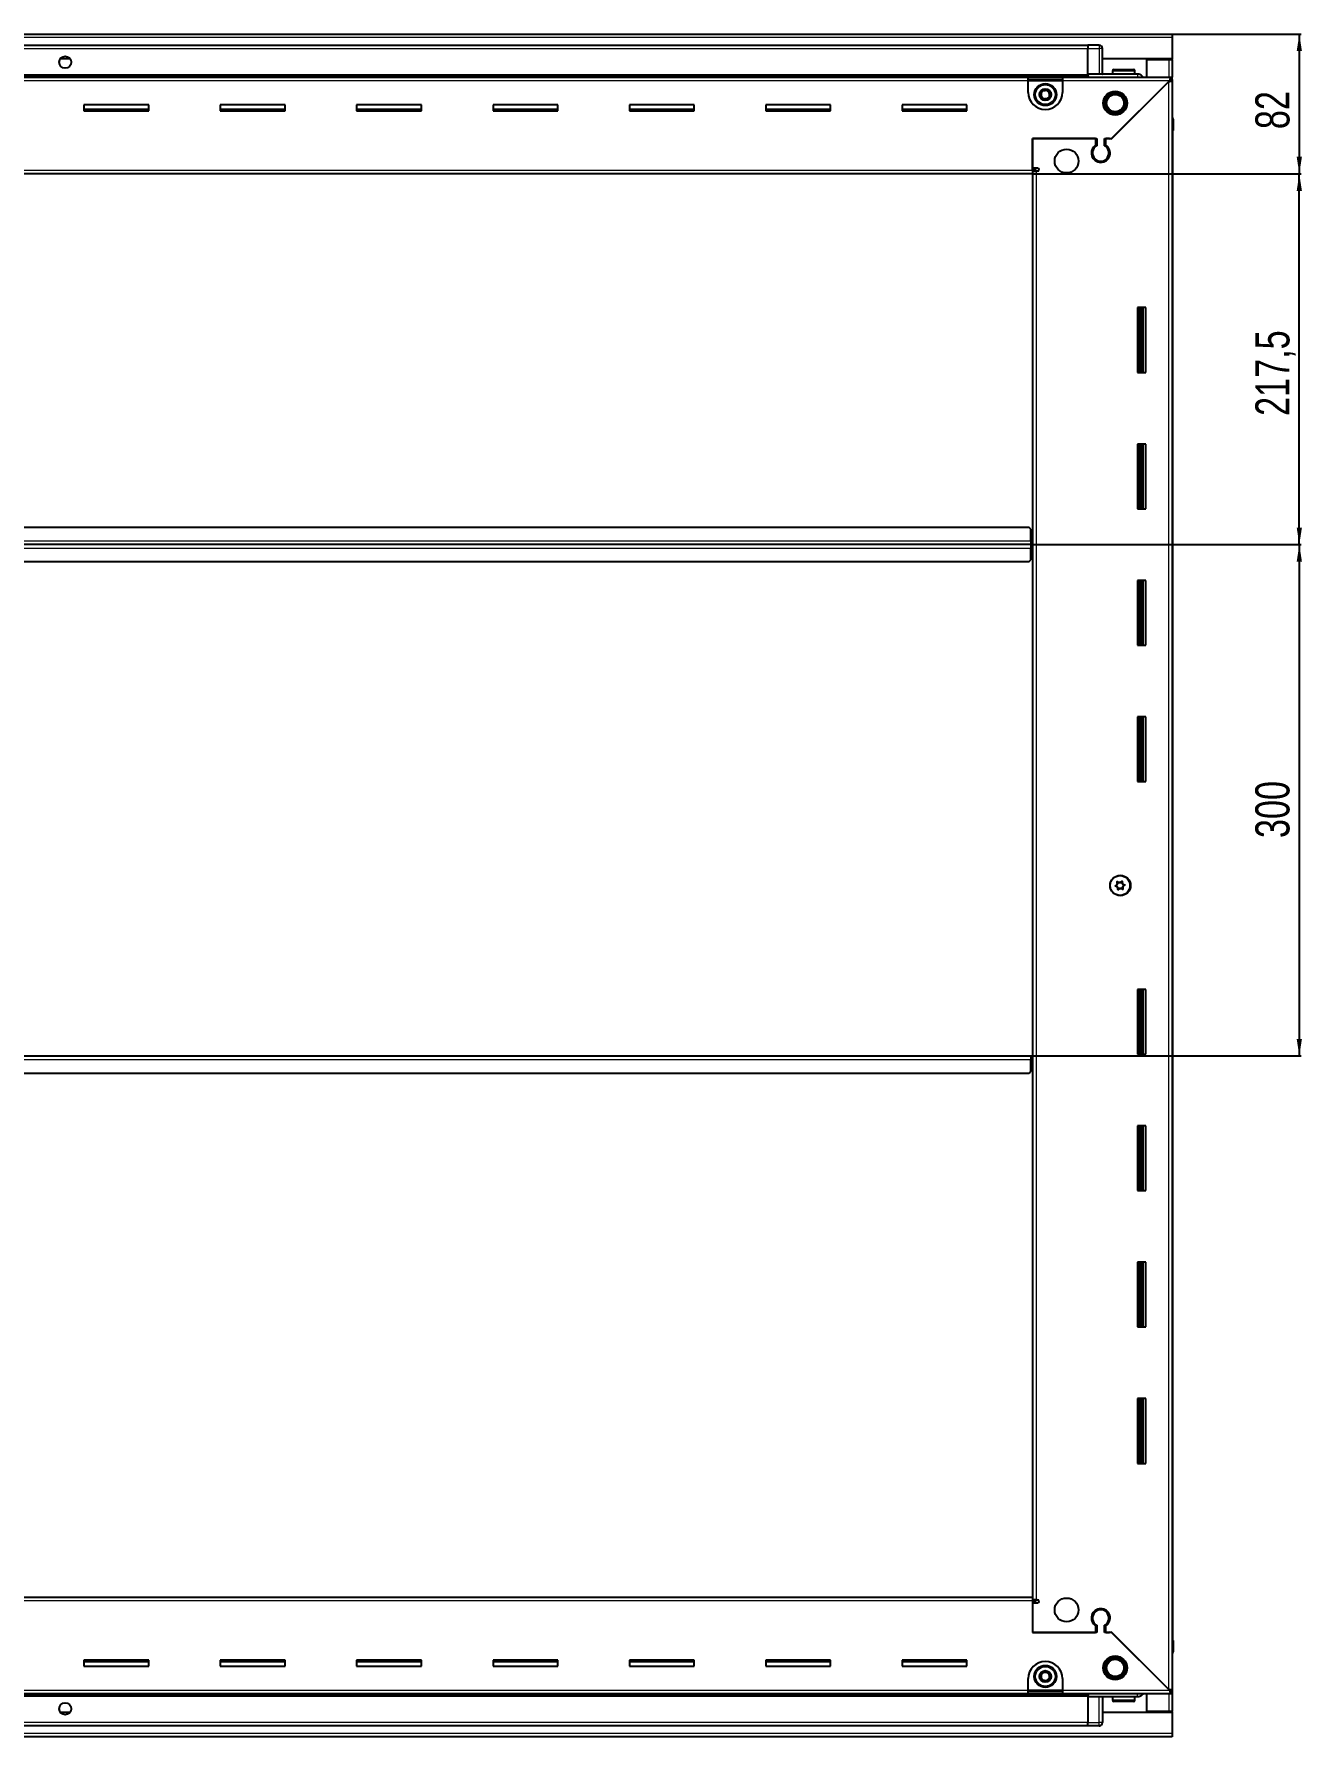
# Model space of a CAD drawing. Header units: millimetres. Extents: x 1219 to 6202, y -1244 to 1898.
# Drawn here: x 5458 to 6202, y 677 to 1676 of the extents above; entities that cross this region are included whole.
import ezdxf

# ---------------------------------------------------------------- set-up
doc = ezdxf.new("R2010")
doc.units = ezdxf.units.MM
doc.layers.add('FORMAT', color=7, linetype='Continuous')
doc.styles.add('SLDTEXTSTYLE0', font='TXT', dxfattribs={"width": 0.75})
doc.dimstyles.new('SLDDIMSTYLE0', dxfattribs={"dimtxt": 20, "dimasz": 10, "dimexe": 0, "dimexo": 0.0625, "dimgap": 5, "dimtad": 2, "dimdec": 1, "dimrnd": 1e-09, "dimzin": 12, "dimdsep": 46, "dimtxsty": 'SLDTEXTSTYLE0', "dimsah": 1, "dimcen": 0.09, "dimadec": 0, "dimazin": 3, "dimtfac": 1, "dimtofl": 0, "dimtmove": 0, "dimatfit": 3, "dimfxl": 0, "dimfrac": 2, "dimtolj": 1, "dimtzin": 12, "dimarcsym": 0})

# ---------------------------------------------------------------- blocks, each defined once
blk = doc.blocks.new('_D_7')
at = {"layer": 'FORMAT'}
for p, q in [((6125.85, 1675.82), (6201.34, 1675.82)), ((6200.34, 1675.82), (6200.34, 1593.82)), ((6043.85, 1593.82), (6201.34, 1593.82))]:
    blk.add_line(p, q, dxfattribs=at)
for points in [[(6200.34, 1675.82), (6198.8, 1665.82), (6201.88, 1665.82)], [(6200.34, 1593.82), (6201.88, 1603.82), (6198.8, 1603.82)]]:
    blk.add_solid(points, dxfattribs=at)
at = {"layer": 'FORMAT', "insert": (6174.56, 1620.05), "char_height": 20, "attachment_point": 1, "rotation": 90, "style": 'SLDTEXTSTYLE0'}
blk.add_mtext('82', dxfattribs=at)
blk = doc.blocks.new('_D_8')
at = {"layer": 'FORMAT'}
for p, q in [((6043.85, 1593.82), (6201.34, 1593.82)), ((6200.34, 1376.32), (6200.34, 1593.82)), ((6042.85, 1376.32), (6201.34, 1376.32))]:
    blk.add_line(p, q, dxfattribs=at)
for points in [[(6200.34, 1593.82), (6198.8, 1583.82), (6201.88, 1583.82)], [(6200.34, 1376.32), (6201.88, 1386.32), (6198.8, 1386.32)]]:
    blk.add_solid(points, dxfattribs=at)
at = {"layer": 'FORMAT', "insert": (6174.56, 1451.82), "char_height": 20, "attachment_point": 1, "rotation": 90, "style": 'SLDTEXTSTYLE0'}
blk.add_mtext('217,5', dxfattribs=at)
blk = doc.blocks.new('_D_9')
at = {"layer": 'FORMAT'}
for p, q in [((6042.85, 1376.32), (6201.34, 1376.32)), ((6200.34, 1376.32), (6200.34, 1076.32)), ((6042.85, 1076.32), (6201.34, 1076.32))]:
    blk.add_line(p, q, dxfattribs=at)
for points in [[(6200.34, 1376.32), (6198.8, 1366.32), (6201.88, 1366.32)], [(6200.34, 1076.32), (6201.88, 1086.32), (6198.8, 1086.32)]]:
    blk.add_solid(points, dxfattribs=at)
at = {"layer": 'FORMAT', "insert": (6174.56, 1204.16), "char_height": 20, "attachment_point": 1, "rotation": 90, "style": 'SLDTEXTSTYLE0'}
blk.add_mtext('300', dxfattribs=at)

msp = doc.modelspace()

# ---------------------------------------------------------------- linework, layer by layer
at = {"color": 7, "linetype": 'Continuous', "lineweight": 25}
for p, q in [((4726.84, 1675.82), (6125.84, 1675.82)), ((6076.34, 1669.17), (5436.34, 1669.17)), ((6076.34, 1669.32), (6076.34, 1669.32)), ((6082.84, 1669.32), (6076.34, 1669.32)), ((6082.84, 1669.32), (6076.34, 1669.32)), ((6076.34, 1669.32), (6076.34, 1667.32)), ((6125.84, 1675.82), (6125.84, 1673.72)), ((6125.84, 1673.72), (6125.84, 1661.32)), ((5479.21, 1661.32), (5473.47, 1661.32)), ((6076.34, 1652.32), (6076.34, 1667.32)), ((6084.84, 1667.32), (6084.84, 1667.32)), ((6084.84, 1652.32), (6084.84, 1667.32)), ((6125.84, 1661.32), (6084.84, 1661.32)), ((6110.84, 1660.82), (6123.74, 1660.82)), ((6110.84, 1650.57), (6110.84, 1660.82)), ((6123.74, 1660.82), (6125.84, 1660.82)), ((6124.34, 1660.82), (6124.34, 1661.32)), ((6125.84, 1660.82), (6125.84, 1661.32)), ((6125.84, 1660.82), (6125.84, 1650.57)), ((4776.34, 1651.17), (6076.34, 1651.17)), ((4811.34, 1650.57), (6041.34, 1650.57)), ((6041.34, 1648.47), (6041.34, 1650.57)), ((6041.34, 1650.57), (6061.34, 1650.57)), ((6041.34, 1649.07), (6061.34, 1649.07)), ((6041.34, 1641.57), (6041.34, 1648.47)), ((6061.34, 1650.57), (6124.84, 1650.57)), ((6061.34, 1650.57), (6061.34, 1648.47)), ((6061.34, 1648.47), (6061.34, 1641.57)), ((6076.34, 1652.32), (6076.34, 1651.82)), ((6105.34, 1652.32), (6076.34, 1652.32)), ((6076.34, 1652.29), (6076.42, 1650.57)), ((6090.34, 1614.57), (6124.24, 1648.47)), ((6090.84, 1654.22), (6090.84, 1652.32)), ((6091.64, 1655.02), (6103.04, 1655.02)), ((6103.84, 1652.32), (6103.84, 1654.22)), ((6124.34, 1648.57), (6125.84, 1648.57)), ((6124.84, 1649.07), (6124.84, 1650.57)), ((6124.84, 1650.57), (6125.84, 1650.57)), ((6124.84, 1649.07), (6125.84, 1649.07)), ((6125.84, 1649.07), (6125.84, 1650.57)), ((6125.84, 1649.07), (6125.84, 1648.57)), ((6125.84, 1648.57), (6125.84, 704.07)), ((6123.74, 1647.97), (6089.64, 1613.87)), ((5525.34, 1634.32), (5487.34, 1634.32)), ((5487.34, 1634.32), (5487.34, 1630.82)), ((5525.34, 1631.57), (5487.34, 1631.57)), ((5487.34, 1630.82), (5525.34, 1630.82)), ((5525.34, 1630.82), (5525.34, 1634.32)), ((5605.34, 1634.32), (5567.34, 1634.32)), ((5567.34, 1634.32), (5567.34, 1630.82)), ((5605.34, 1631.57), (5567.34, 1631.57)), ((5567.34, 1630.82), (5605.34, 1630.82)), ((5605.34, 1630.82), (5605.34, 1634.32)), ((5685.34, 1634.32), (5647.34, 1634.32)), ((5647.34, 1634.32), (5647.34, 1630.82)), ((5685.34, 1631.57), (5647.34, 1631.57)), ((5647.34, 1630.82), (5685.34, 1630.82)), ((5685.34, 1630.82), (5685.34, 1634.32)), ((5765.34, 1634.32), (5727.34, 1634.32)), ((5727.34, 1634.32), (5727.34, 1630.82)), ((5765.34, 1631.57), (5727.34, 1631.57)), ((5727.34, 1630.82), (5765.34, 1630.82)), ((5765.34, 1630.82), (5765.34, 1634.32)), ((5845.34, 1634.32), (5807.34, 1634.32)), ((5807.34, 1634.32), (5807.34, 1630.82)), ((5845.34, 1631.57), (5807.34, 1631.57)), ((5807.34, 1630.82), (5845.34, 1630.82)), ((5845.34, 1630.82), (5845.34, 1634.32)), ((5925.34, 1634.32), (5887.34, 1634.32)), ((5887.34, 1634.32), (5887.34, 1630.82)), ((5925.34, 1631.57), (5887.34, 1631.57)), ((5887.34, 1630.82), (5925.34, 1630.82)), ((5925.34, 1630.82), (5925.34, 1634.32)), ((6005.34, 1634.32), (5967.34, 1634.32)), ((5967.34, 1634.32), (5967.34, 1630.82)), ((6005.34, 1631.57), (5967.34, 1631.57)), ((5967.34, 1630.82), (6005.34, 1630.82)), ((6005.34, 1630.82), (6005.34, 1634.32)), ((6125.84, 1627.15), (6125.84, 1627.15)), ((6125.84, 1619.32), (6126.34, 1619.32)), ((6126.19, 733.32), (6126.19, 1619.32)), ((6126.34, 1625.82), (6126.34, 1619.32)), ((6126.34, 1619.32), (6126.34, 1625.82)), ((6126.34, 1619.32), (6126.34, 1619.32)), ((6126.34, 1619.32), (6126.34, 1619.32)), ((6043.84, 1614.57), (6081.54, 1614.57)), ((6043.84, 1595.92), (6043.84, 1614.57)), ((6043.84, 1614.57), (6043.84, 1597.32)), ((6080.84, 1614.57), (6043.84, 1614.57)), ((6080.84, 1614.57), (6080.84, 1610.68)), ((6081.54, 1614.57), (6081.54, 1610.29)), ((6086.14, 1614.57), (6090.34, 1614.57)), ((6086.14, 1610.29), (6086.14, 1614.57)), ((6088.94, 1614.57), (6086.84, 1614.57)), ((6086.84, 1610.68), (6086.84, 1614.57)), ((6089.64, 1613.87), (6088.94, 1614.57)), ((6085.84, 1601.71), (6085.84, 1600.95)), ((6043.84, 1593.82), (4808.84, 1593.82)), ((6043.84, 1597.32), (6046.69, 1597.32)), ((6045.84, 1596.32), (6043.84, 1596.32)), ((6043.84, 1595.92), (6043.84, 1593.82)), ((6043.84, 1595.32), (6045.94, 1595.32)), ((6043.84, 1593.82), (6043.84, 758.82)), ((6045.84, 1595.32), (6045.84, 1596.32)), ((6046.69, 1595.32), (6045.94, 1595.32)), ((6105.34, 1515.32), (6105.34, 1477.32)), ((6110.34, 1515.32), (6105.34, 1515.32)), ((6106.37, 1515.32), (6106.37, 1477.32)), ((6106.4, 1515.32), (6106.4, 1477.32)), ((6108.19, 1515.32), (6108.19, 1477.32)), ((6110.34, 1477.32), (6110.34, 1515.32)), ((6105.34, 1477.32), (6110.34, 1477.32)), ((6105.34, 1435.32), (6105.34, 1397.32)), ((6110.34, 1435.32), (6105.34, 1435.32)), ((6106.37, 1435.32), (6106.37, 1397.32)), ((6106.4, 1435.32), (6106.4, 1397.32)), ((6108.19, 1435.32), (6108.19, 1397.32)), ((6110.34, 1397.32), (6110.34, 1435.32)), ((6105.34, 1397.32), (6110.34, 1397.32)), ((6041.84, 1386.32), (4810.84, 1386.32)), ((6042.84, 1385.32), (6041.84, 1386.32)), ((6042.84, 1378.42), (6042.84, 1385.32)), ((6043.09, 1379.17), (6042.84, 1379.17)), ((6043.09, 1376.32), (6043.09, 1379.17)), ((6042.84, 1376.32), (4809.84, 1376.32)), ((6042.84, 1378.42), (6042.84, 1376.32)), ((6042.84, 1376.32), (6042.84, 1374.22)), ((6042.84, 1367.32), (6042.84, 1374.22)), ((6042.84, 1373.47), (6043.09, 1373.47)), ((6043.09, 1373.47), (6043.09, 1376.32)), ((6043.84, 1376.32), (6043.09, 1376.32)), ((4810.84, 1366.32), (6041.84, 1366.32)), ((6041.84, 1366.32), (6042.84, 1367.32)), ((6105.34, 1355.32), (6105.34, 1317.32)), ((6110.34, 1355.32), (6105.34, 1355.32)), ((6106.37, 1355.32), (6106.37, 1317.32)), ((6106.4, 1355.32), (6106.4, 1317.32)), ((6108.19, 1355.32), (6108.19, 1317.32)), ((6110.34, 1317.32), (6110.34, 1355.32)), ((6105.34, 1317.32), (6110.34, 1317.32)), ((6105.34, 1275.32), (6105.34, 1237.32)), ((6110.34, 1275.32), (6105.34, 1275.32)), ((6106.37, 1275.32), (6106.37, 1237.32)), ((6106.4, 1275.32), (6106.4, 1237.32)), ((6108.19, 1275.32), (6108.19, 1237.32)), ((6110.34, 1237.32), (6110.34, 1275.32)), ((6105.34, 1237.32), (6110.34, 1237.32)), ((6105.34, 1115.32), (6105.34, 1077.32)), ((6110.34, 1115.32), (6105.34, 1115.32)), ((6106.37, 1115.32), (6106.37, 1077.32)), ((6106.4, 1115.32), (6106.4, 1077.32)), ((6108.19, 1115.32), (6108.19, 1077.32)), ((6110.34, 1077.32), (6110.34, 1115.32)), ((4809.84, 1076.32), (6042.84, 1076.32)), ((6042.84, 1076.32), (6042.84, 1074.22)), ((6042.84, 1067.32), (6042.84, 1074.22)), ((6042.84, 1073.47), (6043.09, 1073.47)), ((6043.09, 1073.47), (6043.09, 1076.32)), ((6043.09, 1076.32), (6043.84, 1076.32)), ((6105.34, 1077.32), (6110.34, 1077.32)), ((4810.84, 1066.32), (6041.84, 1066.32)), ((6041.84, 1066.32), (6042.84, 1067.32)), ((6105.34, 1035.32), (6105.34, 997.32)), ((6110.34, 1035.32), (6105.34, 1035.32)), ((6106.37, 1035.32), (6106.37, 997.32)), ((6106.4, 1035.32), (6106.4, 997.32)), ((6108.19, 1035.32), (6108.19, 997.32)), ((6110.34, 997.32), (6110.34, 1035.32)), ((6105.34, 997.32), (6110.34, 997.32)), ((6105.34, 955.32), (6105.34, 917.32)), ((6110.34, 955.32), (6105.34, 955.32)), ((6106.37, 955.32), (6106.37, 917.32)), ((6106.4, 955.32), (6106.4, 917.32)), ((6108.19, 955.32), (6108.19, 917.32)), ((6110.34, 917.32), (6110.34, 955.32)), ((6105.34, 917.32), (6110.34, 917.32)), ((6105.34, 875.32), (6105.34, 837.32)), ((6110.34, 875.32), (6105.34, 875.32)), ((6106.37, 875.32), (6106.37, 837.32)), ((6106.4, 875.32), (6106.4, 837.32)), ((6108.19, 875.32), (6108.19, 837.32)), ((6110.34, 837.32), (6110.34, 875.32)), ((6105.34, 837.32), (6110.34, 837.32)), ((4808.84, 758.82), (6043.84, 758.82)), ((6043.84, 758.82), (6043.84, 756.72)), ((6045.94, 757.32), (6043.84, 757.32)), ((6043.84, 756.72), (6043.84, 738.07)), ((6043.84, 756.32), (6045.84, 756.32)), ((6043.84, 755.32), (6043.84, 738.07)), ((6046.69, 755.32), (6043.84, 755.32)), ((6045.84, 756.32), (6045.84, 757.32)), ((6045.94, 757.32), (6046.69, 757.32)), ((6085.84, 751.7), (6085.84, 750.94)), ((6080.84, 741.96), (6080.84, 738.07)), ((6081.54, 742.36), (6081.54, 738.07)), ((6086.14, 738.07), (6086.14, 742.36)), ((6086.84, 738.07), (6086.84, 741.96)), ((6081.54, 738.07), (6043.84, 738.07)), ((6043.84, 738.07), (6080.84, 738.07)), ((6090.34, 738.07), (6086.14, 738.07)), ((6086.84, 738.07), (6088.94, 738.07)), ((6088.94, 738.07), (6089.64, 738.77)), ((6089.64, 738.77), (6123.74, 704.67)), ((6124.24, 704.17), (6090.34, 738.07)), ((6125.84, 733.32), (6126.34, 733.32)), ((6126.34, 733.32), (6126.34, 733.32)), ((6126.34, 726.82), (6126.34, 733.32)), ((6126.34, 733.32), (6126.34, 726.82)), ((5525.34, 721.82), (5487.34, 721.82)), ((5487.34, 721.82), (5487.34, 718.32)), ((5487.34, 721.07), (5525.34, 721.07)), ((5525.34, 718.32), (5525.34, 721.82)), ((5605.34, 721.82), (5567.34, 721.82)), ((5567.34, 721.82), (5567.34, 718.32)), ((5567.34, 721.07), (5605.34, 721.07)), ((5605.34, 718.32), (5605.34, 721.82)), ((5685.34, 721.82), (5647.34, 721.82)), ((5647.34, 721.82), (5647.34, 718.32)), ((5647.34, 721.07), (5685.34, 721.07)), ((5685.34, 718.32), (5685.34, 721.82)), ((5765.34, 721.82), (5727.34, 721.82)), ((5727.34, 721.82), (5727.34, 718.32)), ((5727.34, 721.07), (5765.34, 721.07)), ((5765.34, 718.32), (5765.34, 721.82)), ((5845.34, 721.82), (5807.34, 721.82)), ((5807.34, 721.82), (5807.34, 718.32)), ((5807.34, 721.07), (5845.34, 721.07)), ((5845.34, 718.32), (5845.34, 721.82)), ((5925.34, 721.82), (5887.34, 721.82)), ((5887.34, 721.82), (5887.34, 718.32)), ((5887.34, 721.07), (5925.34, 721.07)), ((5925.34, 718.32), (5925.34, 721.82)), ((6005.34, 721.82), (5967.34, 721.82)), ((5967.34, 721.82), (5967.34, 718.32)), ((5967.34, 721.07), (6005.34, 721.07)), ((6005.34, 718.32), (6005.34, 721.82)), ((5487.34, 718.32), (5525.34, 718.32)), ((5567.34, 718.32), (5605.34, 718.32)), ((5647.34, 718.32), (5685.34, 718.32)), ((5727.34, 718.32), (5765.34, 718.32)), ((5807.34, 718.32), (5845.34, 718.32)), ((5887.34, 718.32), (5925.34, 718.32)), ((5967.34, 718.32), (6005.34, 718.32)), ((6041.34, 704.17), (6041.34, 711.07)), ((6061.34, 711.07), (6061.34, 704.17)), ((6076.34, 701.47), (4776.34, 701.47)), ((6041.34, 702.07), (4811.34, 702.07)), ((6041.34, 702.07), (6041.34, 704.17)), ((6061.34, 703.57), (6041.34, 703.57)), ((6061.34, 702.07), (6041.34, 702.07)), ((6061.34, 704.17), (6061.34, 702.07)), ((6124.84, 702.07), (6061.34, 702.07)), ((6076.42, 702.07), (6076.34, 700.36)), ((6076.34, 700.32), (6076.34, 700.82)), ((6105.34, 700.32), (6076.34, 700.32)), ((6076.34, 700.32), (6076.34, 685.32)), ((6084.84, 700.32), (6084.84, 685.32)), ((6090.84, 700.32), (6090.84, 698.42)), ((6103.84, 698.42), (6103.84, 700.32)), ((6110.84, 691.82), (6110.84, 702.07)), ((6124.34, 704.07), (6125.84, 704.07)), ((6124.84, 703.57), (6124.84, 702.07)), ((6125.84, 703.57), (6124.84, 703.57)), ((6125.84, 702.07), (6124.84, 702.07)), ((6125.84, 704.07), (6125.84, 703.57)), ((6125.84, 703.57), (6125.84, 702.07)), ((6125.84, 702.07), (6125.84, 691.82)), ((5473.47, 691.32), (5479.21, 691.32)), ((6084.84, 691.32), (6125.84, 691.32)), ((6098.63, 697.62), (6091.64, 697.62)), ((6103.04, 697.62), (6098.63, 697.62)), ((6123.74, 691.82), (6110.84, 691.82)), ((6125.84, 691.82), (6123.74, 691.82)), ((6124.34, 691.32), (6124.34, 691.82)), ((6125.84, 691.32), (6125.84, 691.82)), ((6125.84, 691.32), (6125.84, 678.92)), ((4776.34, 683.47), (6076.34, 683.47)), ((6076.34, 683.32), (6076.34, 685.32)), ((6082.84, 683.32), (6076.34, 683.32)), ((6076.34, 683.32), (6076.34, 683.32)), ((6076.34, 683.32), (6076.34, 683.32)), ((6082.84, 683.32), (6076.34, 683.32)), ((6084.16, 683.82), (6084.17, 683.82)), ((6125.84, 676.82), (4726.84, 676.82)), ((6125.84, 678.92), (6125.84, 676.82))]:
    msp.add_line(p, q, dxfattribs=at)
at = {"color": 8, "linetype": 'Continuous', "lineweight": 18}
for p, q in [((6125.84, 1673.72), (4726.84, 1673.72)), ((6082.84, 1669.32), (6082.84, 1667.32)), ((6076.34, 1667.17), (5436.34, 1667.17)), ((6076.34, 1667.32), (6082.84, 1667.32)), ((6084.84, 1667.32), (6082.84, 1667.32)), ((6082.84, 1667.32), (6082.84, 1652.32)), ((6123.74, 1661.32), (6123.74, 1660.82)), ((6123.74, 1660.82), (6123.74, 1650.57)), ((6076.34, 1650.59), (4776.34, 1650.59)), ((6041.34, 1648.47), (4811.34, 1648.47)), ((6076.34, 1651.82), (5436.34, 1651.82)), ((6041.34, 1648.47), (6061.34, 1648.47)), ((6124.24, 1648.47), (6061.34, 1648.47)), ((6090.84, 1654.22), (6103.84, 1654.22)), ((6123.74, 704.67), (6123.74, 1647.97)), ((6125.84, 1625.82), (6126.34, 1625.82)), ((4808.84, 1595.92), (6043.84, 1595.92)), ((6045.94, 1595.32), (6045.94, 757.32)), ((6107.61, 1477.32), (6107.61, 1515.32)), ((6108.84, 1477.32), (6108.84, 1515.32)), ((6107.61, 1397.32), (6107.61, 1435.32)), ((6108.84, 1397.32), (6108.84, 1435.32)), ((6042.84, 1378.42), (4809.84, 1378.42)), ((4809.84, 1374.22), (6042.84, 1374.22)), ((6107.61, 1317.32), (6107.61, 1355.32)), ((6108.84, 1317.32), (6108.84, 1355.32)), ((6107.61, 1237.32), (6107.61, 1275.32)), ((6108.84, 1237.32), (6108.84, 1275.32)), ((6107.61, 1077.32), (6107.61, 1115.32)), ((6108.84, 1077.32), (6108.84, 1115.32)), ((4809.84, 1074.22), (6042.84, 1074.22)), ((6107.61, 997.32), (6107.61, 1035.32)), ((6108.84, 997.32), (6108.84, 1035.32)), ((6107.61, 917.32), (6107.61, 955.32)), ((6108.84, 917.32), (6108.84, 955.32)), ((6107.61, 837.32), (6107.61, 875.32)), ((6108.84, 837.32), (6108.84, 875.32)), ((6043.84, 756.72), (4808.84, 756.72)), ((6125.84, 726.82), (6126.34, 726.82)), ((4776.34, 702.06), (6076.34, 702.06)), ((4776.34, 700.82), (6076.34, 700.82)), ((4811.34, 704.17), (6041.34, 704.17)), ((6061.34, 704.17), (6041.34, 704.17)), ((6061.34, 704.17), (6124.24, 704.17)), ((6082.84, 685.32), (6082.84, 700.32)), ((6123.74, 702.07), (6123.74, 691.82)), ((6098.82, 698.42), (6090.84, 698.42)), ((6103.84, 698.42), (6098.82, 698.42)), ((6123.74, 691.82), (6123.74, 691.32)), ((4776.34, 685.47), (6076.34, 685.47)), ((6076.34, 685.32), (6082.84, 685.32)), ((6084.84, 685.32), (6082.84, 685.32)), ((6082.84, 683.32), (6082.84, 685.32)), ((6125.84, 678.92), (4726.84, 678.92))]:
    msp.add_line(p, q, dxfattribs=at)
at = {"color": 7, "linetype": 'Continuous', "lineweight": 25}
for centre, radius in [((5476.34, 1659.32), 3.5), ((6051.34, 1640.32), 6.5), ((6051.34, 1640.32), 3.46), ((6092.34, 1635.32), 7), ((6092.34, 1635.32), 6.03), ((6092.34, 1635.32), 5.1), ((6063.84, 1601.32), 7), ((6095.34, 1176.32), 6), ((6095.19, 1176.32), 5.79), ((6095.19, 1176.32), 1.85), ((6063.84, 751.32), 7), ((6092.34, 717.32), 7), ((6092.34, 717.32), 6.02), ((6092.34, 717.32), 5.1), ((6051.34, 712.32), 6.5), ((6051.34, 712.32), 3.46), ((5476.34, 693.32), 3.5)]:
    msp.add_circle(centre, radius, dxfattribs=at)
at = {"color": 8, "linetype": 'Continuous', "lineweight": 18}
for centre in [(6051.34, 1640.32), (6051.34, 712.32)]:
    msp.add_circle(centre, 5.7, dxfattribs=at)
at = {"color": 7, "linetype": 'Continuous', "lineweight": 25}
for centre, radius, start, end in [((6082.84, 1667.32), 2, 0, 90), ((6085.04, 1652.52), 0.2, 180, 270), ((6091.64, 1654.22), 0.8, 90, 180), ((6103.04, 1654.22), 0.8, 0, 90), ((6051.34, 1641.57), 10, 180, 270), ((6051.34, 1640.32), 2.5, 160.11158, 220.11158), ((6051.34, 1640.32), 2.5, 100.11158, 160.11158), ((6051.34, 1640.32), 2.5, 220.11158, 280.11158), ((6051.34, 1640.32), 2.5, 40.11158, 100.11158), ((6051.34, 1641.57), 10, 270, 0), ((6051.34, 1640.32), 2.5, 280.11158, 340.11158), ((6051.34, 1640.32), 2.5, 340.11158, 40.11158), ((6124.34, 1625.82), 2, 360, 41.40962), ((6124.34, 1625.82), 2, 0, 41.39416), ((6083.84, 1606.07), 5.5, 123.05573, 56.94427), ((6083.84, 1606.07), 4.8, 118.63099, 61.36901), ((6046.69, 1596.32), 1, 270, 90), ((6046.69, 756.32), 1, 270, 90), ((6083.84, 746.57), 5.5, 303.05573, 236.94427), ((6083.84, 746.57), 4.8, 298.63099, 241.36901), ((6051.34, 711.07), 10, 90, 180), ((6051.34, 711.07), 10, 0, 90), ((6124.34, 726.82), 2, 318.59038, 0), ((6051.34, 712.32), 2.5, 147.04236, 207.04236), ((6051.34, 712.32), 2.5, 207.04236, 267.04236), ((6051.34, 712.32), 2.5, 87.04236, 147.04236), ((6051.34, 712.32), 2.5, 267.04236, 327.04236), ((6051.34, 712.32), 2.5, 27.04236, 87.04236), ((6051.34, 712.32), 2.5, 327.04236, 27.04236), ((6085.04, 700.12), 0.2, 90, 180), ((6091.64, 698.42), 0.8, 180, 270), ((6103.04, 698.42), 0.8, 270, 360), ((6082.84, 685.32), 2, 270, 0), ((6082.84, 685.32), 2, 270, 288.58003), ((6082.84, 685.32), 2, 303.94202, 311.40962)]:
    msp.add_arc(centre, radius, start, end, dxfattribs=at)
for points, knots in [([(6076.34, 1652.32), (6076.34, 1652.29), (6076.34, 1652.21), (6076.34, 1651.59), (6076.34, 1651.01), (6076.34, 1650.62), (6076.34, 1650.59)], [0, 0, 0, 0, 0.324279, 0.648558, 0.972836, 1, 1, 1, 1]), ([(6108.56, 1650.57), (6108.44, 1650.77), (6108.05, 1651.42), (6106.9, 1652.13), (6105.86, 1652.26), (6105.34, 1652.32)], [0, 0, 0, 0, 0.18225, 0.591125, 1, 1, 1, 1]), ([(6123.74, 1647.97), (6124, 1648.02), (6124.49, 1648.11), (6125.13, 1648.24), (6125.6, 1648.37), (6125.82, 1648.48), (6125.84, 1648.55), (6125.84, 1648.57)], [0, 0, 0, 0, 0.230255, 0.448522, 0.666786, 0.88505, 1, 1, 1, 1]), ([(6124.84, 1650.57), (6124.8, 1650.55), (6124.71, 1650.49), (6124.57, 1650.1), (6124.44, 1649.54), (6124.33, 1648.96), (6124.27, 1648.6), (6124.24, 1648.47)], [0, 0, 0, 0, 0.230255, 0.448522, 0.666786, 0.88505, 1, 1, 1, 1]), ([(6048.5, 1639.82), (6048.54, 1639.93), (6048.75, 1640.5), (6049.09, 1641.43), (6049.37, 1642.21), (6049.48, 1642.53)], [0, 0, 0, 0, 0.133125, 0.637099, 1, 1, 1, 1]), ([(6050.36, 1637.61), (6050.03, 1638), (6049.41, 1638.74), (6048.79, 1639.48), (6048.5, 1639.82)], [0, 0, 0, 0, 0.534686, 1, 1, 1, 1]), ([(6049.48, 1642.53), (6049.99, 1642.62), (6050.94, 1642.79), (6051.88, 1642.96), (6052.32, 1643.04)], [0, 0, 0, 0, 0.534686, 1, 1, 1, 1]), ([(6052.32, 1643.04), (6052.66, 1642.64), (6053.28, 1641.91), (6053.9, 1641.17), (6054.18, 1640.83)], [0, 0, 0, 0, 0.5346859, 1, 1, 1, 1]), ([(6054.18, 1640.83), (6054.07, 1640.51), (6053.79, 1639.73), (6053.45, 1638.8), (6053.24, 1638.23), (6053.2, 1638.12)], [0, 0, 0, 0, 0.362901, 0.866875, 1, 1, 1, 1]), ([(6053.2, 1638.12), (6052.69, 1638.03), (6051.74, 1637.86), (6050.8, 1637.69), (6050.36, 1637.61)], [0, 0, 0, 0, 0.534686, 1, 1, 1, 1]), ([(6093.56, 1178.6), (6093.55, 1178.59), (6093.53, 1178.57), (6093.51, 1178.51), (6093.51, 1178.37), (6093.56, 1177.98), (6093.64, 1177.45), (6093.4, 1176.86), (6093, 1176.53), (6092.68, 1176.32), (6092.48, 1176.18), (6092.42, 1176.11), (6092.41, 1176.07), (6092.41, 1176.03), (6092.42, 1176), (6092.47, 1175.95), (6092.7, 1175.82), (6093.15, 1175.67), (6093.75, 1175.29), (6093.93, 1174.6), (6093.93, 1174.12), (6093.98, 1173.86), (6094.01, 1173.8), (6094.03, 1173.77), (6094.06, 1173.76), (6094.1, 1173.76), (6094.14, 1173.78), (6094.21, 1173.81), (6094.4, 1173.94), (6094.7, 1174.18), (6095.13, 1174.46), (6095.77, 1174.49), (6096.25, 1174.25), (6096.6, 1174.08), (6096.74, 1174.03), (6096.8, 1174.04), (6096.83, 1174.05), (6096.86, 1174.08), (6096.87, 1174.14), (6096.88, 1174.28), (6096.82, 1174.66), (6096.75, 1175.2), (6096.98, 1175.79), (6097.38, 1176.11), (6097.71, 1176.33), (6097.9, 1176.47), (6097.96, 1176.54), (6097.98, 1176.58), (6097.98, 1176.61), (6097.96, 1176.64), (6097.92, 1176.7), (6097.68, 1176.82), (6097.23, 1176.98), (6096.63, 1177.36), (6096.46, 1178.05), (6096.45, 1178.53), (6096.41, 1178.79), (6096.37, 1178.85), (6096.35, 1178.87), (6096.32, 1178.88), (6096.29, 1178.88), (6096.24, 1178.87), (6096.17, 1178.83), (6095.99, 1178.7), (6095.69, 1178.46), (6095.25, 1178.19), (6094.62, 1178.15), (6094.13, 1178.4), (6093.78, 1178.57), (6093.64, 1178.61), (6093.58, 1178.61), (6093.56, 1178.6), (6093.56, 1178.6)], [0, 0, 0, 0, 0.002009, 0.00442, 0.009365, 0.025528, 0.067705, 0.095786, 0.124646, 0.150342, 0.160519, 0.163394, 0.165697, 0.167245, 0.168874, 0.17077, 0.178606, 0.211994, 0.249994, 0.287995, 0.321383, 0.329219, 0.331115, 0.332744, 0.334292, 0.336217, 0.338535, 0.341318, 0.349662, 0.375358, 0.404217, 0.432298, 0.474475, 0.490639, 0.496669, 0.49844, 0.5, 0.502009, 0.50442, 0.509365, 0.525528, 0.567705, 0.595786, 0.624646, 0.650342, 0.660519, 0.663394, 0.665697, 0.667245, 0.668874, 0.67077, 0.678606, 0.711994, 0.749994, 0.787995, 0.821383, 0.829219, 0.831115, 0.832744, 0.834292, 0.836217, 0.838535, 0.841318, 0.849662, 0.875358, 0.904217, 0.932298, 0.974475, 0.990639, 0.996669, 0.99844, 1, 1, 1, 1]), ([(6048.46, 712.47), (6048.74, 712.91), (6049.26, 713.71), (6049.79, 714.52), (6050.03, 714.89)], [0, 0, 0, 0, 0.534686, 1, 1, 1, 1]), ([(6049.77, 709.9), (6049.54, 710.36), (6049.1, 711.22), (6048.66, 712.07), (6048.46, 712.47)], [0, 0, 0, 0, 0.5346859, 1, 1, 1, 1]), ([(6052.65, 709.75), (6052.31, 709.77), (6051.49, 709.81), (6050.49, 709.86), (6049.9, 709.89), (6049.77, 709.9)], [0, 0, 0, 0, 0.362901, 0.866875, 1, 1, 1, 1]), ([(6050.03, 714.89), (6050.15, 714.89), (6050.75, 714.86), (6051.75, 714.81), (6052.57, 714.76), (6052.91, 714.75)], [0, 0, 0, 0, 0.133125, 0.637099, 1, 1, 1, 1]), ([(6054.23, 712.17), (6053.94, 711.74), (6053.42, 710.93), (6052.9, 710.13), (6052.65, 709.75)], [0, 0, 0, 0, 0.534686, 1, 1, 1, 1]), ([(6052.91, 714.75), (6053.15, 714.29), (6053.59, 713.43), (6054.02, 712.57), (6054.23, 712.17)], [0, 0, 0, 0, 0.534686, 1, 1, 1, 1]), ([(6076.34, 700.32), (6076.34, 700.36), (6076.34, 700.44), (6076.34, 701.06), (6076.34, 701.62), (6076.34, 701.99), (6076.34, 702)], [0, 0, 0, 0, 0.330267, 0.660534, 0.990802, 1, 1, 1, 1]), ([(6108.56, 702.07), (6108.44, 701.87), (6108.05, 701.22), (6106.9, 700.51), (6105.86, 700.39), (6105.34, 700.32)], [0, 0, 0, 0, 0.18225, 0.591125, 1, 1, 1, 1]), ([(6125.84, 704.07), (6125.82, 704.12), (6125.76, 704.21), (6125.37, 704.34), (6124.81, 704.47), (6124.23, 704.58), (6123.87, 704.65), (6123.74, 704.67)], [0, 0, 0, 0, 0.230255, 0.448522, 0.666786, 0.88505, 1, 1, 1, 1]), ([(6124.24, 704.17), (6124.29, 703.92), (6124.38, 703.43), (6124.51, 702.79), (6124.64, 702.32), (6124.75, 702.1), (6124.82, 702.08), (6124.84, 702.07)], [0, 0, 0, 0, 0.230255, 0.448522, 0.666786, 0.88505, 1, 1, 1, 1])]:
    msp.add_open_spline(points, degree=3, knots=knots, dxfattribs=at)
at = {"color": 8, "linetype": 'Continuous', "lineweight": 18}
for points in [[(6105.34, 1652.32), (6105.34, 1652.28), (6105.34, 1652.2), (6105.34, 1651.77), (6105.34, 1651.31), (6105.34, 1650.9), (6105.34, 1650.63), (6105.34, 1650.57)], [(6105.34, 700.32), (6105.34, 700.37), (6105.34, 700.44), (6105.34, 700.88), (6105.34, 701.33), (6105.34, 701.75), (6105.34, 702.02), (6105.34, 702.07)]]:
    msp.add_open_spline(points, degree=3, knots=[0, 0, 0, 0, 0.3597529, 0.5534142, 0.7511852, 0.9489563, 1, 1, 1, 1], dxfattribs=at)
at = {"color": 7, "linetype": 'Continuous', "lineweight": 25}
for points in [[(6123.74, 1647.97), (6123.82, 1648.02), (6123.98, 1648.12), (6124.18, 1648.27), (6124.32, 1648.42), (6124.33, 1648.52), (6124.34, 1648.57)], [(6124.84, 1649.07), (6124.79, 1649.06), (6124.69, 1649.05), (6124.54, 1648.91), (6124.39, 1648.71), (6124.29, 1648.55), (6124.24, 1648.47)], [(6124.34, 704.07), (6124.33, 704.12), (6124.32, 704.22), (6124.18, 704.37), (6123.98, 704.52), (6123.82, 704.62), (6123.74, 704.67)], [(6124.24, 704.17), (6124.29, 704.09), (6124.39, 703.94), (6124.54, 703.74), (6124.69, 703.6), (6124.79, 703.58), (6124.84, 703.57)]]:
    msp.add_open_spline(points, degree=3, dxfattribs=at)

# ---------------------------------------------------------------- dimensions: what is measured, and where the dimension line sits
at = {"layer": 'FORMAT'}
for base, p1, p2, picture, middle in [((6200.34, 1593.82), (6125.84, 1675.82), (6043.84, 1593.82), '_D_7', (6200.34, 1634.82)), ((6200.34, 1593.82), (6042.84, 1376.32), (6043.84, 1593.82), '_D_8', (6200.34, 1485.07)), ((6200.34, 1076.32), (6042.84, 1376.32), (6042.84, 1076.32), '_D_9', (6200.34, 1226.32))]:
    dim = msp.add_linear_dim(base=base, p1=p1, p2=p2, angle=90, dimstyle='SLDDIMSTYLE0', dxfattribs=at)
    dim.commit()
    dim.dimension.update_dxf_attribs({"geometry": picture, "text_midpoint": middle, "dimtype": 160})

doc.saveas('drawing.dxf')
